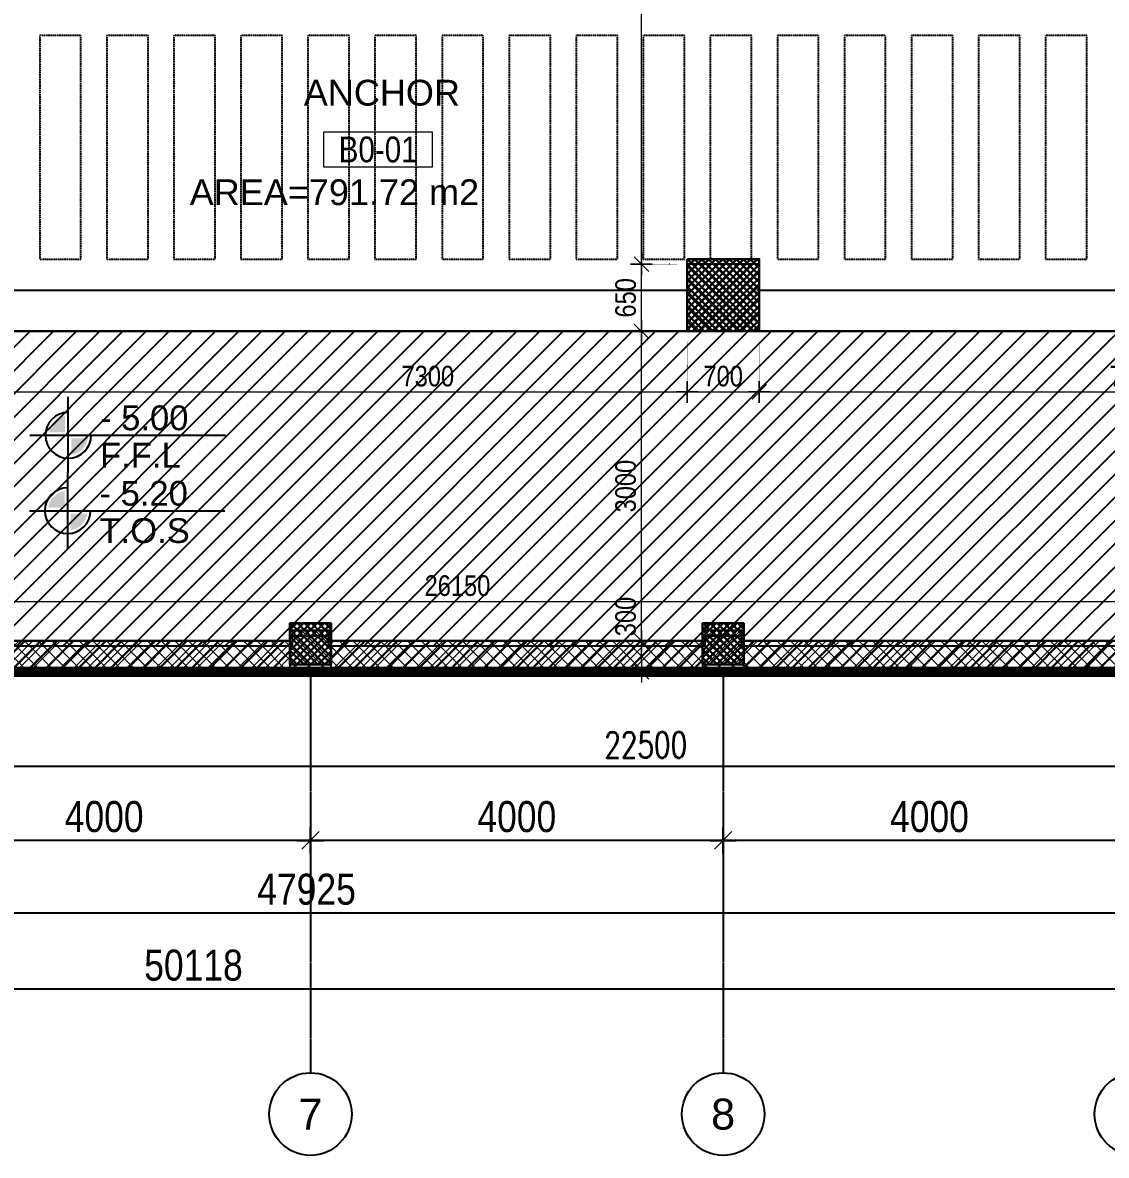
# Model space of a CAD drawing. Header units: inches. Extents: x 676944 to 1044153, y 326920 to 502369.
# Drawn here: x 721858 to 732362, y 361923 to 372902 of the extents above; entities that cross this region are included whole.
import ezdxf
from ezdxf.enums import TextEntityAlignment as Align

# ---------------------------------------------------------------- set-up
doc = ezdxf.new("R2010")
doc.units = ezdxf.units.IN
doc.header["$MEASUREMENT"] = 0
for name, pattern in [('CENTER', [50.8, 31.75, -6.35, 6.35, -6.35]), ('DASHED2', [9.525, 6.35, -3.175]), ('DOT2', [3.175, 0, -3.175]), ('HIDDEN', [9.525, 6.35, -3.175])]:
    doc.linetypes.add(name, pattern=pattern)
for name, color, linetype, lineweight in [('A-DIMENSION', 7, 'Continuous', 9), ('A-LEASING LINE', 7, 'DASHED2', 9), ('A-LEASING NUMBER', 130, 'Continuous', 9), ('A-LEVEL', 181, 'Continuous', 9), ('A-LEVEL-CON', 74, 'Continuous', 9), ('A-LEVEL-FFL', 181, 'Continuous', 9), ('wall hatch', 252, 'Continuous', 0)]:
    doc.layers.add(name, color=color, linetype=linetype, lineweight=lineweight)
for name, color, linetype in [('Axis', 9, 'CENTER'), ('dim-axis', 15, 'Continuous'), ('LEVELS', 181, 'Continuous'), ('S-BEAM', 2, 'Continuous'), ('S-COL', 210, 'Continuous'), ('S-COL-1', 7, 'Continuous'), ('S-COL1-HT', 11, 'Continuous'), ('S-HAT', 45, 'Continuous'), ('S-RIBS', 43, 'HIDDEN'), ('S-WALL', 1, 'Continuous'), ('S-WALL-HAT', 9, 'Continuous'), ('TEXT', 181, 'Continuous')]:
    doc.layers.add(name, color=color, linetype=linetype)
doc.styles.add('Arch-Dim', font='romans.shx', dxfattribs={"width": 0.75})
doc.styles.add('ARIAL', font='ARIALN.TTF')
doc.styles.get("Standard").update_dxf_attribs({"font": 'arial.ttf'})
doc.styles.add('style1', font='arial.ttf')
doc.dimstyles.new('Annotative', dxfattribs={"dimscale": 100, "dimtxt": 2.5, "dimasz": 1.5, "dimexe": 1.5, "dimexo": 1.5, "dimgap": 0.8, "dimtad": 1, "dimdec": 0, "dimzin": 3, "dimdsep": 46, "dimtxsty": 'Arch-Dim', "dimblk": 'ARCHTICK', "dimcen": 2.5, "dimazin": 2, "dimtfac": 0.75, "dimtdec": 0, "dimtix": 1, "dimtmove": 2, "dimatfit": 3, "dimfxl": 1, "dimtolj": 1, "dimtzin": 0, "dimarcsym": 0})
doc.dimstyles.new('DIM-100', dxfattribs={"dimscale": 150, "dimtxt": 2, "dimasz": 1, "dimexe": 0.75, "dimexo": 1, "dimgap": 0.5, "dimtad": 1, "dimdec": 0, "dimzin": 11, "dimdsep": 46, "dimtxsty": 'ARIAL', "dimblk": 'R', "dimcen": 2.5, "dimdle": 1, "dimclrd": 256, "dimclre": 256, "dimclrt": 256, "dimazin": 0, "dimtfac": 1, "dimtdec": 0, "dimtix": 1, "dimtmove": 2, "dimatfit": 3, "dimldrblk": 'R', "dimtolj": 1, "dimtzin": 3, "dimlwd": -1, "dimlwe": 13, "dimarcsym": 0})
doc.dimstyles.get("Standard").update_dxf_attribs({"dimtxt": 0.18, "dimasz": 0.18, "dimexe": 0.18, "dimexo": 0.0625, "dimgap": 0.09, "dimtad": 0, "dimtih": 1, "dimtoh": 1, "dimdec": 4, "dimzin": 0, "dimdsep": 46, "dimtxsty": 'Standard', "dimcen": 0.09, "dimadec": 0, "dimazin": 0, "dimtfac": 1, "dimtdec": 4, "dimtofl": 0, "dimtmove": 0, "dimatfit": 3, "dimfxl": 1, "dimtolj": 1, "dimtzin": 0, "dimarcsym": 0})
pattern_1 = [(45, (190988.5, 110389.5), (-66.291261, 66.291261), []), (135, (190988.5, 110389.5), (-66.291261, -66.291261), [])]

# ---------------------------------------------------------------- blocks, each defined once
blk = doc.blocks.new('LEASING')
at = {"layer": 'A-LEASING NUMBER'}
blk.add_lwpolyline([(0, 0), (1057, 0), (1057, 336), (0, 336)], close=True, dxfattribs=at)
at = {"layer": 'A-LEASING NUMBER', "style": 'ARIAL'}
blk.add_attdef('4TH-01', text='', height=250, dxfattribs=at).set_placement((530, 170), align=Align.MIDDLE_CENTER)
blk = doc.blocks.new('level')
at = {"layer": 'LEVELS'}
for points in [[(42.7, 3.7), (22.8, 3.7, -0.325023), (42.7, 23.7)], [(70.2, -3.7), (50.2, -3.7), (50.2, -23.7, 0.325023)]]:
    blk.add_hatch(color=256, dxfattribs=at).paths.add_polyline_path(points)
for p, q in [((46.5, -46.5), (46.5, 46.5)), ((0, 0), (236.9, 0))]:
    blk.add_line(p, q, dxfattribs=at)
blk.add_arc((46.5, 0), 27.7, 90, 0, dxfattribs=at)
at = {"layer": 'LEVELS', "style": 'style1', "flags": 8}
for tag, p in [('+0.00', (85, 6.1)), ('F.F.L', (85, -39.1))]:
    blk.add_attdef(tag, p, '', height=30, dxfattribs=at)
blk = doc.blocks.new('R')
for p, q in [((0, -1.05), (0, 1.05)), ((-1.05, 0), (1.05, 0))]:
    blk.add_line(p, q)
at = {"color": 4, "lineweight": 13}
blk.add_line((-0.707, -0.707), (0.707, 0.707), dxfattribs=at)
blk = doc.blocks.new('*D185')
at = {"layer": 'A-DIMENSION', "linetype": 'DOT2', "lineweight": 13, "transparency": 16777216}
for p, q in [((720998, 369810), (720998, 369248)), ((728298, 369810), (728298, 369248))]:
    blk.add_line(p, q, dxfattribs=at)
at = {"layer": 'A-DIMENSION', "transparency": 16777216}
blk.add_line((721098, 369323), (728198, 369323), dxfattribs=at)
at = {"layer": 'Defpoints', "color": 0, "transparency": 16777216}
for p in [(720998, 369910), (728298, 369910), (728298, 369323)]:
    blk.add_point(p, dxfattribs=at)
at = {"layer": 'A-DIMENSION', "transparency": 16777216, "xscale": 100, "yscale": 100, "zscale": 100, "rotation": 180}
blk.add_blockref('R', (720998, 369323), dxfattribs=at)
at = {"layer": 'A-DIMENSION', "transparency": 16777216, "xscale": 100, "yscale": 100, "zscale": 100}
blk.add_blockref('R', (728298, 369323), dxfattribs=at)
at = {"layer": 'A-DIMENSION', "transparency": 16777216, "insert": (725785, 369475), "char_height": 200, "attachment_point": 5, "style": 'ARIAL'}
blk.add_mtext('\\A1;7300', dxfattribs=at)
blk = doc.blocks.new('*D186')
at = {"layer": 'A-DIMENSION', "linetype": 'DOT2', "lineweight": 13, "transparency": 16777216}
for p, q in [((728298, 369810), (728298, 369248)), ((728998, 369810), (728998, 369248))]:
    blk.add_line(p, q, dxfattribs=at)
at = {"layer": 'A-DIMENSION', "transparency": 16777216}
blk.add_line((728398, 369323), (728898, 369323), dxfattribs=at)
at = {"layer": 'Defpoints', "color": 0, "transparency": 16777216}
for p in [(728298, 369910), (728998, 369910), (728998, 369323)]:
    blk.add_point(p, dxfattribs=at)
at = {"layer": 'A-DIMENSION', "transparency": 16777216, "xscale": 100, "yscale": 100, "zscale": 100, "rotation": 180}
blk.add_blockref('R', (728298, 369323), dxfattribs=at)
at = {"layer": 'A-DIMENSION', "transparency": 16777216, "xscale": 100, "yscale": 100, "zscale": 100}
blk.add_blockref('R', (728998, 369323), dxfattribs=at)
at = {"layer": 'A-DIMENSION', "transparency": 16777216, "insert": (728648, 369475), "char_height": 200, "attachment_point": 5, "style": 'ARIAL'}
blk.add_mtext('\\A1;700', dxfattribs=at)
blk = doc.blocks.new('*D187')
at = {"layer": 'A-DIMENSION', "linetype": 'DOT2', "lineweight": 13, "transparency": 16777216}
for p, q in [((728998, 369810), (728998, 369248)), ((736298, 369810), (736298, 369248))]:
    blk.add_line(p, q, dxfattribs=at)
at = {"layer": 'A-DIMENSION', "transparency": 16777216}
blk.add_line((729098, 369323), (736198, 369323), dxfattribs=at)
at = {"layer": 'Defpoints', "color": 0, "transparency": 16777216}
for p in [(728998, 369910), (736298, 369910), (736298, 369323)]:
    blk.add_point(p, dxfattribs=at)
at = {"layer": 'A-DIMENSION', "transparency": 16777216, "xscale": 100, "yscale": 100, "zscale": 100, "rotation": 180}
blk.add_blockref('R', (728998, 369323), dxfattribs=at)
at = {"layer": 'A-DIMENSION', "transparency": 16777216, "xscale": 100, "yscale": 100, "zscale": 100}
blk.add_blockref('R', (736298, 369323), dxfattribs=at)
at = {"layer": 'A-DIMENSION', "transparency": 16777216, "insert": (732648, 369475), "char_height": 200, "attachment_point": 5, "style": 'ARIAL'}
blk.add_mtext('\\A1;7300', dxfattribs=at)
blk = doc.blocks.new('*D223')
at = {"layer": 'A-DIMENSION', "linetype": 'DOT2', "lineweight": 13, "transparency": 16777216}
for p, q in [((727882, 366910), (727930, 366910)), ((727882, 366610), (727930, 366610))]:
    blk.add_line(p, q, dxfattribs=at)
at = {"layer": 'A-DIMENSION', "transparency": 16777216}
blk.add_line((727855, 366710), (727855, 366810), dxfattribs=at)
at = {"layer": 'Defpoints', "color": 0, "transparency": 16777216}
for p in [(727782, 366910), (727855, 366910), (727782, 366610)]:
    blk.add_point(p, dxfattribs=at)
at = {"layer": 'A-DIMENSION', "transparency": 16777216, "xscale": 100, "yscale": 100, "zscale": 100}
for p, rotation in [((727855, 366910), 90), ((727855, 366610), 270)]:
    blk.add_blockref('R', p, dxfattribs=dict(at, rotation=rotation))
at = {"layer": 'A-DIMENSION', "transparency": 16777216, "insert": (727703, 367146), "char_height": 200, "attachment_point": 5, "rotation": 90, "style": 'ARIAL'}
blk.add_mtext('\\A1;300', dxfattribs=at)
blk = doc.blocks.new('*D224')
at = {"layer": 'A-DIMENSION', "linetype": 'DOT2', "lineweight": 13, "transparency": 16777216}
for p, q in [((728198, 369910), (727780, 369910)), ((727882, 366910), (727930, 366910))]:
    blk.add_line(p, q, dxfattribs=at)
at = {"layer": 'A-DIMENSION', "transparency": 16777216}
blk.add_line((727855, 367010), (727855, 369810), dxfattribs=at)
at = {"layer": 'Defpoints', "color": 0, "transparency": 16777216}
for p in [(727855, 369910), (728298, 369910), (727782, 366910)]:
    blk.add_point(p, dxfattribs=at)
at = {"layer": 'A-DIMENSION', "transparency": 16777216, "xscale": 100, "yscale": 100, "zscale": 100}
for p, rotation in [((727855, 369910), 90), ((727855, 366910), 270)]:
    blk.add_blockref('R', p, dxfattribs=dict(at, rotation=rotation))
at = {"layer": 'A-DIMENSION', "transparency": 16777216, "insert": (727703, 368410), "char_height": 200, "attachment_point": 5, "rotation": 90, "style": 'ARIAL'}
blk.add_mtext('\\A1;3000', dxfattribs=at)
blk = doc.blocks.new('*D225')
at = {"layer": 'A-DIMENSION', "linetype": 'DOT2', "lineweight": 13, "transparency": 16777216}
for p, q in [((728198, 370560), (727780, 370560)), ((728198, 369910), (727780, 369910))]:
    blk.add_line(p, q, dxfattribs=at)
at = {"layer": 'A-DIMENSION', "transparency": 16777216}
blk.add_line((727855, 370010), (727855, 370460), dxfattribs=at)
at = {"layer": 'Defpoints', "color": 0, "transparency": 16777216}
for p in [(727855, 370560), (728298, 370560), (728298, 369910)]:
    blk.add_point(p, dxfattribs=at)
at = {"layer": 'A-DIMENSION', "transparency": 16777216, "xscale": 100, "yscale": 100, "zscale": 100}
for p, rotation in [((727855, 370560), 90), ((727855, 369910), 270)]:
    blk.add_blockref('R', p, dxfattribs=dict(at, rotation=rotation))
at = {"layer": 'A-DIMENSION', "transparency": 16777216, "insert": (727703, 370235), "char_height": 200, "attachment_point": 5, "rotation": 90, "style": 'ARIAL'}
blk.add_mtext('\\A1;650', dxfattribs=at)
blk = doc.blocks.new('*D226')
at = {"layer": 'A-DIMENSION', "linetype": 'DOT2', "lineweight": 13, "transparency": 16777216}
for p, q in [((727298, 377710), (727930, 377710)), ((728198, 370560), (727780, 370560))]:
    blk.add_line(p, q, dxfattribs=at)
at = {"layer": 'A-DIMENSION', "transparency": 16777216}
blk.add_line((727855, 370660), (727855, 377610), dxfattribs=at)
at = {"layer": 'Defpoints', "color": 0, "transparency": 16777216}
for p in [(727198, 377710), (727855, 377710), (728298, 370560)]:
    blk.add_point(p, dxfattribs=at)
at = {"layer": 'A-DIMENSION', "transparency": 16777216, "xscale": 100, "yscale": 100, "zscale": 100}
for p, rotation in [((727855, 377710), 90), ((727855, 370560), 270)]:
    blk.add_blockref('R', p, dxfattribs=dict(at, rotation=rotation))
at = {"layer": 'A-DIMENSION', "transparency": 16777216, "insert": (727703, 374135), "char_height": 200, "attachment_point": 5, "rotation": 90, "style": 'ARIAL'}
blk.add_mtext('\\A1;7150', dxfattribs=at)
blk = doc.blocks.new('*D235')
at = {"layer": 'A-DIMENSION', "linetype": 'DOT2', "lineweight": 13, "transparency": 16777216}
for p, q in [((712997, 367392), (712997, 367367)), ((739147, 367185), (739147, 367367))]:
    blk.add_line(p, q, dxfattribs=at)
at = {"layer": 'A-DIMENSION', "transparency": 16777216}
blk.add_line((713097, 367292), (739047, 367292), dxfattribs=at)
at = {"layer": 'Defpoints', "color": 0, "transparency": 16777216}
for p in [(712997, 367292), (739147, 367292), (739147, 367085)]:
    blk.add_point(p, dxfattribs=at)
at = {"layer": 'A-DIMENSION', "transparency": 16777216, "xscale": 100, "yscale": 100, "zscale": 100, "rotation": 180}
blk.add_blockref('R', (712997, 367292), dxfattribs=at)
at = {"layer": 'A-DIMENSION', "transparency": 16777216, "xscale": 100, "yscale": 100, "zscale": 100}
blk.add_blockref('R', (739147, 367292), dxfattribs=at)
at = {"layer": 'A-DIMENSION', "transparency": 16777216, "insert": (726072, 367444), "char_height": 200, "attachment_point": 5, "style": 'ARIAL'}
blk.add_mtext('\\A1;26150', dxfattribs=at)
blk = doc.blocks.new('_ArchTick')
at = {"color": 0, "linetype": 'ByBlock', "const_width": 0.15}
blk.add_lwpolyline([(-0.5, -0.5), (0.5, 0.5)], dxfattribs=at)
blk = doc.blocks.new('*D236')
at = {"layer": 'A-DIMENSION', "color": 0, "lineweight": -2, "transparency": 16777216}
for p, q in [((716647, 365775), (716647, 365546)), ((739147, 365775), (739147, 365546)), ((716647, 365696), (739147, 365696))]:
    blk.add_line(p, q, dxfattribs=at)
at = {"layer": 'Defpoints', "color": 0, "transparency": 16777216}
for p in [(716647, 365925), (739147, 365925), (739147, 365696)]:
    blk.add_point(p, dxfattribs=at)
at = {"layer": 'A-DIMENSION', "color": 0, "lineweight": -2, "transparency": 16777216, "xscale": 150, "yscale": 150, "zscale": 150, "rotation": 180}
blk.add_blockref('_ArchTick', (716647, 365696), dxfattribs=at)
at = {"layer": 'A-DIMENSION', "color": 0, "lineweight": -2, "transparency": 16777216, "xscale": 150, "yscale": 150, "zscale": 150}
blk.add_blockref('_ArchTick', (739147, 365696), dxfattribs=at)
at = {"layer": 'A-DIMENSION', "color": 0, "transparency": 16777216, "insert": (727897, 365901), "char_height": 250, "attachment_point": 5, "style": 'Arch-Dim'}
blk.add_mtext('\\A1;22500', dxfattribs=at)
blk = doc.blocks.new('*D239')
at = {"layer": 'A-DIMENSION', "color": 0, "lineweight": -2, "transparency": 16777216}
for p, q in [((716647, 365775), (716647, 365546)), ((739147, 365775), (739147, 365546)), ((716647, 365696), (739147, 365696))]:
    blk.add_line(p, q, dxfattribs=at)
at = {"layer": 'Defpoints', "color": 0, "transparency": 16777216}
for p in [(716647, 365925), (739147, 365925), (739147, 365696)]:
    blk.add_point(p, dxfattribs=at)
at = {"layer": 'A-DIMENSION', "color": 0, "lineweight": -2, "transparency": 16777216, "xscale": 150, "yscale": 150, "zscale": 150, "rotation": 180}
blk.add_blockref('_ArchTick', (716647, 365696), dxfattribs=at)
at = {"layer": 'A-DIMENSION', "color": 0, "lineweight": -2, "transparency": 16777216, "xscale": 150, "yscale": 150, "zscale": 150}
blk.add_blockref('_ArchTick', (739147, 365696), dxfattribs=at)
at = {"layer": 'A-DIMENSION', "color": 0, "transparency": 16777216, "insert": (727897, 365901), "char_height": 250, "attachment_point": 5, "style": 'Arch-Dim'}
blk.add_mtext('\\A1;22500', dxfattribs=at)
blk = doc.blocks.new('SDFGBS')
at = {"color": 254, "linetype": 'Continuous', "ltscale": 100}
blk.add_lwpolyline([(548358.7, 199352.4), (548358.7, 205055.3), (548158.7, 205052.4), (546609.2, 205052.4), (546609.2, 211052.4), (542748.5, 211052.4), (542748.5, 217853.6), (543751.9, 217706.5), (543785.2, 217903.8), (544329.2, 221715.1), (545372.1, 229020.7), (545414.4, 229317.7), (509749.2, 234378), (508982.7, 222668.9), (530759.5, 219560.9), (530757.7, 213002.3), (529859.4, 213002.3), (529859.4, 212802.4), (529859.4, 209552.4), (521809.4, 209552.4), (521809.4, 209352.4), (521809.4, 199352.4), (548358.7, 199352.4)], dxfattribs=at)
at = {"layer": 'S-WALL', "color": 254}
blk.add_lwpolyline([(509749.2, 234378), (509749.2, 234378), (507454.1, 199352.4), (557584.1, 199352.4), (559375.7, 227295.1), (545410.2, 229288.3)], dxfattribs=at)
blk = doc.blocks.new('*D359')
at = {"layer": 'Defpoints', "color": 0, "transparency": 16777216}
for p in [(251664, 412600), (203739, 412524), (251664, 412524)]:
    blk.add_point(p, dxfattribs=at)
at = {"layer": 'dim-axis', "linetype": 'DOT2', "lineweight": 13, "transparency": 16777216}
for p, q in [((203739, 412674), (203739, 412712)), ((251664, 412674), (251664, 412712))]:
    blk.add_line(p, q, dxfattribs=at)
at = {"layer": 'dim-axis', "transparency": 16777216}
blk.add_line((203859, 412600), (251544, 412600), dxfattribs=at)
at = {"layer": 'dim-axis', "transparency": 16777216, "xscale": 120, "yscale": 120, "zscale": 120, "rotation": 180}
blk.add_blockref('R', (203739, 412600), dxfattribs=at)
at = {"layer": 'dim-axis', "transparency": 16777216, "xscale": 120, "yscale": 120, "zscale": 120}
blk.add_blockref('R', (251664, 412600), dxfattribs=at)
at = {"layer": 'dim-axis', "transparency": 16777216, "insert": (227701, 412828), "char_height": 300, "attachment_point": 5, "style": 'ARIAL'}
blk.add_mtext('\\A1;47925', dxfattribs=at)
blk = doc.blocks.new('*D360')
at = {"layer": 'Defpoints', "color": 0, "transparency": 16777216}
for p in [(251664, 411864), (201546, 411788), (251664, 411788)]:
    blk.add_point(p, dxfattribs=at)
at = {"layer": 'dim-axis', "linetype": 'DOT2', "lineweight": 13, "transparency": 16777216}
for p, q in [((201546, 411938), (201546, 411976)), ((251664, 411938), (251664, 411976))]:
    blk.add_line(p, q, dxfattribs=at)
at = {"layer": 'dim-axis', "transparency": 16777216}
blk.add_line((201666, 411864), (251544, 411864), dxfattribs=at)
at = {"layer": 'dim-axis', "transparency": 16777216, "xscale": 120, "yscale": 120, "zscale": 120, "rotation": 180}
blk.add_blockref('R', (201546, 411864), dxfattribs=at)
at = {"layer": 'dim-axis', "transparency": 16777216, "xscale": 120, "yscale": 120, "zscale": 120}
blk.add_blockref('R', (251664, 411864), dxfattribs=at)
at = {"layer": 'dim-axis', "transparency": 16777216, "insert": (226605, 412092), "char_height": 300, "attachment_point": 5, "style": 'ARIAL'}
blk.add_mtext('\\A1;50118', dxfattribs=at)
blk = doc.blocks.new('*D361')
at = {"layer": 'Defpoints', "color": 0, "transparency": 16777216}
for p in [(231739, 414252), (235739, 414252), (231739, 413303)]:
    blk.add_point(p, dxfattribs=at)
at = {"layer": 'dim-axis', "linetype": 'DOT2', "lineweight": 13, "transparency": 16777216}
for p, q in [((231739, 414102), (231739, 413191)), ((235739, 414102), (235739, 413191))]:
    blk.add_line(p, q, dxfattribs=at)
at = {"layer": 'dim-axis', "transparency": 16777216}
blk.add_line((235619, 413303), (231859, 413303), dxfattribs=at)
at = {"layer": 'dim-axis', "transparency": 16777216, "xscale": 120, "yscale": 120, "zscale": 120, "rotation": 180}
blk.add_blockref('R', (231739, 413303), dxfattribs=at)
at = {"layer": 'dim-axis', "transparency": 16777216, "xscale": 120, "yscale": 120, "zscale": 120}
blk.add_blockref('R', (235739, 413303), dxfattribs=at)
at = {"layer": 'dim-axis', "transparency": 16777216, "insert": (233739, 413532), "char_height": 300, "attachment_point": 5, "style": 'ARIAL'}
blk.add_mtext('\\A1;4000', dxfattribs=at)
blk = doc.blocks.new('*D362')
at = {"layer": 'Defpoints', "color": 0, "transparency": 16777216}
for p in [(227739, 414252), (231739, 414252), (227739, 413303)]:
    blk.add_point(p, dxfattribs=at)
at = {"layer": 'dim-axis', "linetype": 'DOT2', "lineweight": 13, "transparency": 16777216}
for p, q in [((227739, 414102), (227739, 413191)), ((231739, 414102), (231739, 413191))]:
    blk.add_line(p, q, dxfattribs=at)
at = {"layer": 'dim-axis', "transparency": 16777216}
blk.add_line((231619, 413303), (227859, 413303), dxfattribs=at)
at = {"layer": 'dim-axis', "transparency": 16777216, "xscale": 120, "yscale": 120, "zscale": 120, "rotation": 180}
blk.add_blockref('R', (227739, 413303), dxfattribs=at)
at = {"layer": 'dim-axis', "transparency": 16777216, "xscale": 120, "yscale": 120, "zscale": 120}
blk.add_blockref('R', (231739, 413303), dxfattribs=at)
at = {"layer": 'dim-axis', "transparency": 16777216, "insert": (229739, 413532), "char_height": 300, "attachment_point": 5, "style": 'ARIAL'}
blk.add_mtext('\\A1;4000', dxfattribs=at)
blk = doc.blocks.new('*D363')
at = {"layer": 'Defpoints', "color": 0, "transparency": 16777216}
for p in [(223739, 414252), (227739, 414252), (223739, 413303)]:
    blk.add_point(p, dxfattribs=at)
at = {"layer": 'dim-axis', "linetype": 'DOT2', "lineweight": 13, "transparency": 16777216}
for p, q in [((223739, 414102), (223739, 413191)), ((227739, 414102), (227739, 413191))]:
    blk.add_line(p, q, dxfattribs=at)
at = {"layer": 'dim-axis', "transparency": 16777216}
blk.add_line((227619, 413303), (223859, 413303), dxfattribs=at)
at = {"layer": 'dim-axis', "transparency": 16777216, "xscale": 120, "yscale": 120, "zscale": 120, "rotation": 180}
blk.add_blockref('R', (223739, 413303), dxfattribs=at)
at = {"layer": 'dim-axis', "transparency": 16777216, "xscale": 120, "yscale": 120, "zscale": 120}
blk.add_blockref('R', (227739, 413303), dxfattribs=at)
at = {"layer": 'dim-axis', "transparency": 16777216, "insert": (225739, 413532), "char_height": 300, "attachment_point": 5, "style": 'ARIAL'}
blk.add_mtext('\\A1;4000', dxfattribs=at)
blk = doc.blocks.new('CEILING PLAN')
at = {"layer": 'S-COL1-HT', "lineweight": 30}
h = blk.add_hatch(dxfattribs=at)
h.set_pattern_fill('ANSI37', color=254, scale=15)
h.set_pattern_definition([(45, (872809.24, 815972.13), (-33.6759605, 33.6759605), []), (135, (872809.24, 815972.13), (-33.6759605, -33.6759605), [])])
h.paths.add_polyline_path([(416653.2, 455923.1), (416653.2, 455223.1), (417353.2, 455223.1), (417353.2, 455923.1)])
h = blk.add_hatch(dxfattribs=at)
h.set_pattern_fill('ANSI37', color=254, scale=15)
h.set_pattern_definition([(45, (897914.24, 818579.13), (-33.6759605, 33.6759605), []), (135, (897914.24, 818579.13), (-33.6759605, -33.6759605), [])])
h.paths.add_polyline_path([(412803.2, 451993.1), (413203.2, 451993.1), (413203.2, 452393.1), (412803.2, 452393.1)])
h = blk.add_hatch(dxfattribs=at)
h.set_pattern_fill('ANSI37', color=254, scale=15)
h.set_pattern_definition([(45, (901914.24, 818579.13), (-33.6759605, 33.6759605), []), (135, (901914.24, 818579.13), (-33.6759605, -33.6759605), [])])
h.paths.add_polyline_path([(416803.2, 451993.1), (417203.2, 451993.1), (417203.2, 452393.1), (416803.2, 452393.1)])
at = {"layer": 'S-HAT'}
h = blk.add_hatch(dxfattribs=at)
h.set_pattern_fill('ANSI31', color=254, scale=50, style=0)
h.set_pattern_definition([(45, (393264, 521461.99), (-112.2532, 112.2532), [])])
h.paths.add_polyline_path([(387566, 455223.1), (387515.8, 455223.1), (387315.6, 455223.1), (387265.4, 455223.1), (387245.7, 454923.1), (387065.5, 452173.1), (388828.2, 452173.1), (388828.2, 452273.1), (389178.2, 452273.1), (389178.2, 452173.1), (392828.2, 452173.1), (392828.2, 452273.1), (393178.2, 452273.1), (393178.2, 452173.1), (396828.2, 452173.1), (396828.2, 452273.1), (397178.2, 452273.1), (397178.2, 452173.1), (400828.2, 452173.1), (400828.2, 452273.1), (401178.2, 452273.1), (401178.2, 452173.1), (404828.2, 452173.1), (404828.2, 452273.1), (405178.2, 452273.1), (405178.2, 452173.1), (408828.2, 452173.1), (408828.2, 452273.1), (409178.2, 452273.1), (409178.2, 452173.1), (412828.2, 452173.1), (412828.2, 452273.1), (413178.2, 452273.1), (413178.2, 452173.1), (416828.2, 452173.1), (416828.2, 452273.1), (417178.2, 452273.1), (417178.2, 452173.1), (420828.2, 452173.1), (420828.2, 452273.1), (421178.2, 452273.1), (421178.2, 452173.1), (424828.2, 452173.1), (424828.2, 452273.1), (425178.2, 452273.1), (425178.2, 452173.1), (428828.2, 452173.1), (428828.2, 452273.1), (429178.2, 452273.1), (429178.2, 452173.1), (432828.2, 452173.1), (432828.2, 452273.1), (433178.2, 452273.1), (433178.2, 455223.1)])
at = {"layer": 'S-WALL-HAT', "lineweight": 30}
h = blk.add_hatch(dxfattribs=at)
h.set_pattern_fill('ANSI31', color=254, scale=35)
h.set_pattern_definition([(45, (874698.03, 817381.6), (-78.577241, 78.577241), [])])
h.paths.add_polyline_path([(436885.1, 455940.9), (436838.8, 455219.9), (437139.6, 455223.1), (437184.5, 455921.7)])
h.paths.add_polyline_path([(434505.1, 480465.7), (434901.1, 480409.2), (434844.6, 480013.2), (434448.6, 480069.7)])
h.paths.add_polyline_path([(430941.2, 480974.5), (430884.7, 480578.5), (430488.7, 480635), (430545.3, 481031)])
h.paths.add_polyline_path([(426981.4, 481539.7), (426924.9, 481143.8), (426528.9, 481200.3), (426585.4, 481596.3)])
h.paths.add_polyline_path([(423021.5, 482105), (422965, 481709), (422569, 481765.6), (422625.5, 482161.5)])
h.paths.add_polyline_path([(418665.8, 482726.7), (419061.8, 482670.1), (419005.2, 482274.2), (418609.3, 482330.7)])
h.paths.add_polyline_path([(414706, 483291.9), (415102, 483235.3), (415045.5, 482839.3), (414649.5, 482895.9)])
h.paths.add_polyline_path([(411142.2, 483800.6), (411085.7, 483404.6), (410689.7, 483461.1), (410746.3, 483857.1)])
h.paths.add_polyline_path([(407182.5, 484365.9), (407126, 483969.9), (406730, 484026.4), (406786.5, 484422.4)])
h.paths.add_polyline_path([(403222.7, 484931.3), (403166.1, 484535.4), (402770.2, 484591.9), (402826.7, 484987.9)])
h.paths.add_polyline_path([(399262.8, 485496.8), (399206.3, 485100.8), (398810.3, 485157.3), (398866.8, 485553.3)])
h.paths.add_polyline_path([(395303, 486062.2), (395246.5, 485666.2), (394850.5, 485722.7), (394907, 486118.7)])
h.paths.add_polyline_path([(391343.2, 486627.6), (391286.6, 486231.6), (390890.7, 486288.2), (390947.2, 486684.2), (389093.7, 486948.7), (388877.3, 483646.1), (389175.1, 483603.8), (389130.9, 482928), (388831.5, 482947.6), (387463.7, 462073.1), (387764.3, 462073.1), (387717.3, 461355), (387417.9, 461374.6), (387060.6, 455921.6), (387360, 455902), (387315.5, 455223.1), (387014.8, 455223.1), (386798.6, 451923.1), (388803.2, 451923.1), (388803.2, 452323.1), (389203.2, 452323.1), (389203.2, 451923.1), (392803.2, 451923.1), (392803.2, 452323.1), (393203.2, 452323.1), (393203.2, 451923.1), (396803.2, 451923.1), (396803.2, 452323.1), (397203.2, 452323.1), (397203.2, 451923.1), (400803.2, 451923.1), (400803.2, 452323.1), (401203.2, 452323.1), (401203.2, 451923.1), (404803.2, 451923.1), (404803.2, 452323.1), (405203.2, 452323.1), (405203.2, 451923.1), (408803.2, 451923.1), (408803.2, 452323.1), (409203.2, 452323.1), (409203.2, 451923.1), (412803.2, 451923.1), (412803.2, 452323.1), (413203.2, 452323.1), (413203.2, 451923.1), (416803.2, 451923.1), (416803.2, 452323.1), (417203.2, 452323.1), (417203.2, 451923.1), (420803.2, 451923.1), (420803.2, 452323.1), (421203.2, 452323.1), (421203.2, 451923.1), (424803.2, 451923.1), (424803.2, 452323.1), (425203.2, 452323.1), (425203.2, 451923.1), (428803.2, 451923.1), (428803.2, 452323.1), (429203.2, 452323.1), (429203.2, 451923.1), (432803.2, 451923.1), (432803.2, 452323.1), (433203.2, 452323.1), (433203.2, 451923.1), (436928, 451923.1), (437386.6, 459073.5), (436987.4, 459099.1), (437013, 459498.3), (437412.2, 459472.7), (437646.4, 463123.8), (437347, 463143), (437391.8, 463841.6), (437691.2, 463822.4), (437965.9, 468105), (437566.7, 468130.6), (437592.3, 468529.7), (437991.5, 468504.1), (438235.6, 472309), (437836.4, 472334.6), (437862, 472733.8), (438261.2, 472708.2), (438482.8, 476163.1), (438083.6, 476188.7), (438109.2, 476587.9), (438508.4, 476562.3), (438720.3, 479865.7)])
h.paths.add_polyline_path([(388385.4, 476137.7), (388884.3, 476105), (388823, 475168.8), (388326.5, 475239.6)])
h.paths.add_polyline_path([(388684.6, 476118.1), (388884.3, 476105), (388823, 475168.8), (388624.3, 475197.1), (387118.9, 452223.1), (388803.2, 452223.1), (388803.2, 452323.1), (389203.2, 452323.1), (389203.2, 452223.1), (392803.2, 452223.1), (392803.2, 452323.1), (393203.2, 452323.1), (393203.2, 452223.1), (396803.2, 452223.1), (396803.2, 452323.1), (397203.2, 452323.1), (397203.2, 452223.1), (400803.2, 452223.1), (400803.2, 452323.1), (401203.2, 452323.1), (401203.2, 452223.1), (404803.2, 452223.1), (404803.2, 452323.1), (405203.2, 452323.1), (405203.2, 452223.1), (408803.2, 452223.1), (408803.2, 452323.1), (409203.2, 452323.1), (409203.2, 452223.1), (412803.2, 452223.1), (412803.2, 452323.1), (413203.2, 452323.1), (413203.2, 452223.1), (416803.2, 452223.1), (416803.2, 452323.1), (417203.2, 452323.1), (417203.2, 452223.1), (420803.2, 452223.1), (420803.2, 452323.1), (421203.2, 452323.1), (421203.2, 452223.1), (424803.2, 452223.1), (424803.2, 452323.1), (425203.2, 452323.1), (425203.2, 452223.1), (428803.2, 452223.1), (428803.2, 452323.1), (429203.2, 452323.1), (429203.2, 452223.1), (432803.2, 452223.1), (432803.2, 452323.1), (433203.2, 452323.1), (433203.2, 452223.1), (436646.6, 452223.1), (437087.2, 459092.7), (436987.4, 459099.1), (437013, 459498.3), (437112.8, 459491.9), (437666.5, 468124.2), (437566.7, 468130.6), (437592.3, 468529.7), (437692.1, 468523.3), (437936.2, 472328.2), (437836.4, 472334.6), (437862, 472733.8), (437961.8, 472727.4), (438183.4, 476182.3), (438083.6, 476188.7), (438109.2, 476587.9), (438209, 476581.5), (438403.1, 479608), (434858.9, 480113.8), (434844.6, 480013.2), (434448.6, 480069.7), (434463, 480170.3), (430899.1, 480679), (430884.7, 480578.5), (430488.7, 480635), (430503.1, 480735.5), (426939.2, 481244.2), (426924.9, 481143.8), (426528.9, 481200.3), (426543.2, 481300.7), (422979.3, 481809.3), (422965, 481709), (422569, 481765.6), (422583.3, 481865.8), (419019.6, 482374.5), (419005.2, 482274.2), (418609.3, 482330.7), (418623.6, 482431), (415059.8, 482939.6), (415045.5, 482839.3), (414649.5, 482895.9), (414663.8, 482996.2), (411100, 483504.8), (411085.7, 483404.6), (410689.7, 483461.1), (410704, 483561.3), (407140.3, 484070), (407126, 483969.9), (406730, 484026.4), (406744.3, 484126.5), (403180.4, 484635.1), (403166.1, 484535.4), (402770.2, 484591.9), (402784.4, 484691.6), (399220.5, 485200.3), (399206.3, 485100.8), (398810.3, 485157.3), (398824.5, 485256.8), (395260.6, 485765.5), (395246.5, 485666.2), (394850.5, 485722.7), (394864.7, 485822), (391300.8, 486330.6), (391286.6, 486231.6), (390890.7, 486288.2), (390904.8, 486387.2), (389371.9, 486605.9)])
at = {"layer": 'S-BEAM', "color": 254}
for p, q in [((409328.2, 455623.1), (416678.2, 455623.1)), ((417328.2, 455623.1), (424678.2, 455623.1)), ((387315.5, 455223.1), (436839, 455223.1))]:
    blk.add_line(p, q, dxfattribs=at)
at = {"layer": 'S-COL-1', "color": 254, "lineweight": 30}
for points in [[(416653.2, 455923.1), (416653.2, 455223.1), (417353.2, 455223.1), (417353.2, 455923.1)], [(412803.2, 451993.1), (413203.2, 451993.1), (413203.2, 452393.1), (412803.2, 452393.1)], [(416803.2, 451993.1), (417203.2, 451993.1), (417203.2, 452393.1), (416803.2, 452393.1)]]:
    blk.add_lwpolyline(points, close=True, dxfattribs=at)
at = {"layer": 'S-HAT', "color": 254}
for points in [[(432728.2, 455223.1), (387566, 455223.1)], [(397178.2, 452173.1), (400828.2, 452173.1), (400828.2, 452273.1), (401178.2, 452273.1), (401178.2, 452173.1), (404828.2, 452173.1), (404828.2, 452273.1), (405178.2, 452273.1), (405178.2, 452173.1), (408828.2, 452173.1), (408828.2, 452273.1), (409178.2, 452273.1), (409178.2, 452173.1), (412828.2, 452173.1), (412828.2, 452273.1), (413178.2, 452273.1), (413178.2, 452173.1), (416828.2, 452173.1), (416828.2, 452273.1), (417178.2, 452273.1), (417178.2, 452173.1), (420828.2, 452173.1)]]:
    blk.add_lwpolyline(points, dxfattribs=at)
at = {"layer": 'S-RIBS', "color": 254, "ltscale": 0.4}
for points in [[(410778.2, 458089.8), (410378.2, 458089.8), (410378.2, 455923.1), (410778.2, 455923.1)], [(411428.2, 458089.8), (411028.2, 458089.8), (411028.2, 455923.1), (411428.2, 455923.1)], [(412078.2, 458089.8), (411678.2, 458089.8), (411678.2, 455923.1), (412078.2, 455923.1)], [(412728.2, 458089.8), (412328.2, 458089.8), (412328.2, 455923.1), (412728.2, 455923.1)], [(413378.2, 458089.8), (412978.2, 458089.8), (412978.2, 455923.1), (413378.2, 455923.1)], [(414028.2, 458089.8), (413628.2, 458089.8), (413628.2, 455923.1), (414028.2, 455923.1)], [(414678.2, 458089.8), (414278.2, 458089.8), (414278.2, 455923.1), (414678.2, 455923.1)], [(415328.2, 458089.8), (414928.2, 458089.8), (414928.2, 455923.1), (415328.2, 455923.1)], [(415978.2, 458089.8), (415578.2, 458089.8), (415578.2, 455923.1), (415978.2, 455923.1)], [(416628.2, 458089.8), (416228.2, 458089.8), (416228.2, 455923.1), (416628.2, 455923.1)], [(417278.2, 458089.8), (416878.2, 458089.8), (416878.2, 455923.1), (417278.2, 455923.1)], [(417928.2, 458089.8), (417528.2, 458089.8), (417528.2, 455923.1), (417928.2, 455923.1)], [(418578.2, 458089.8), (418178.2, 458089.8), (418178.2, 455923.1), (418578.2, 455923.1)], [(419228.2, 458089.8), (418828.2, 458089.8), (418828.2, 455923.1), (419228.2, 455923.1)], [(419878.2, 458089.8), (419478.2, 458089.8), (419478.2, 455923.1), (419878.2, 455923.1)], [(420528.2, 458089.8), (420128.2, 458089.8), (420128.2, 455923.1), (420528.2, 455923.1)]]:
    blk.add_lwpolyline(points, close=True, dxfattribs=at)
at = {"layer": 'S-WALL', "color": 254}
blk.add_lwpolyline([(436928, 451923.1), (386798.6, 451923.1), (389093.7, 486948.7), (438720.3, 479865.7)], close=True, dxfattribs=at)
for points in [[(412803.2, 452223.1), (409203.2, 452223.1)], [(416803.2, 452223.1), (413203.2, 452223.1)], [(420803.2, 452223.1), (417203.2, 452223.1)]]:
    blk.add_lwpolyline(points, dxfattribs=at)
blk = doc.blocks.new('FSDRHGT')
at = {"layer": 'Axis', "ltscale": 0.5}
for p, q in [((227738.7, 414937.4), (227738.7, 411050.4)), ((231738.7, 414937.4), (231738.7, 411050.4))]:
    blk.add_line(p, q, dxfattribs=at)
at = {"layer": 'Axis', "linetype": 'Continuous'}
for centre in [(227738.7, 410650.4), (231738.7, 410650.4), (235738.7, 410650.4)]:
    blk.add_circle(centre, 400, dxfattribs=at)
at = {"layer": 'S-WALL', "color": 7}
blk.add_lwpolyline([(201534.1, 414937.4), (251664.1, 414937.4), (253455.7, 442880.1), (203829.2, 449963)], close=True, dxfattribs=at)
at = {"layer": 'Axis', "linetype": 'Continuous', "style": 'style1'}
for s, p in [('7', (227738.7, 410650.4)), ('8', (231738.7, 410650.4))]:
    blk.add_text(s, height=300, dxfattribs=at).set_placement(p, align=Align.MIDDLE)
at = {"layer": 'dim-axis', "color": 3}
for base, p1, p2, picture, middle in [((223738.7, 413303.4), (227738.7, 414251.6), (223738.7, 414251.6), '*D363', (225738.7, 413531.6)), ((227738.7, 413303.4), (231738.7, 414251.6), (227738.7, 414251.6), '*D362', (229738.7, 413531.6)), ((231738.7, 413303.4), (235738.7, 414251.6), (231738.7, 414251.6), '*D361', (233738.7, 413531.6))]:
    dim = blk.add_linear_dim(base=base, p1=p1, p2=p2, dimstyle='DIM-100', override={"dimasz": 0.8}, dxfattribs=at)
    dim.commit()
    dim.dimension.update_dxf_attribs({"geometry": picture, "text_midpoint": middle})
for p1, p2, picture, middle in [((203738.7, 412524.1), (251664.1, 412524.1), '*D359', (227701.4, 412828)), ((201546, 411787.8), (251664.1, 411787.8), '*D360', (226605.1, 412091.7))]:
    dim = blk.add_aligned_dim(p1=p1, p2=p2, distance=75.8, dimstyle='DIM-100', override={"dimasz": 0.8}, dxfattribs=at)
    dim.commit()
    dim.dimension.update_dxf_attribs({"geometry": picture, "text_midpoint": middle})

msp = doc.modelspace()

# ---------------------------------------------------------------- hatches: boundary and pattern name
at = {"layer": 'wall hatch', "linetype": 'Continuous', "ltscale": 100}
h = msp.add_hatch(dxfattribs=at)
h.set_pattern_fill('ANSI37', color=251, scale=750)
h.set_pattern_definition(pattern_1)
h.paths.add_polyline_path([(728297.9, 370560.4), (728297.9, 369910.4), (728997.9, 369910.4), (728997.9, 370560.4)])
h = msp.add_hatch(dxfattribs=at)
h.set_pattern_fill('ANSI37', color=251, scale=750)
h.set_pattern_definition(pattern_1)
h.paths.add_polyline_path([(716447.9, 366910.4), (712847.2, 366910.4), (712847.2, 366628.2), (712865, 366610.4), (716447.9, 366610.4)])
h.paths.add_polyline_path([(720447.2, 366910.4), (716847.9, 366910.4), (716847.9, 366610.4), (720447.2, 366610.4)])
h.paths.add_polyline_path([(724447.2, 366910.4), (720847.2, 366910.4), (720847.2, 366610.4), (724447.2, 366610.4)])
h.paths.add_polyline_path([(728447.9, 366910.4), (724847.2, 366910.4), (724847.2, 366610.4), (728447.9, 366610.4)])
h = msp.add_hatch(dxfattribs=at)
h.set_pattern_fill('ANSI37', color=251, scale=750)
h.set_pattern_definition(pattern_1)
h.paths.add_polyline_path([(724447.2, 366610.4), (724847.2, 366610.4), (724847.2, 367010.4), (724447.2, 367010.4)])
h = msp.add_hatch(dxfattribs=at)
h.set_pattern_fill('ANSI37', color=251, scale=750)
h.set_pattern_definition(pattern_1)
h.paths.add_polyline_path([(728447.9, 366610.4), (728847.9, 366610.4), (728847.9, 367010.4), (728447.9, 367010.4)])
h = msp.add_hatch(dxfattribs=at)
h.set_pattern_fill('ANSI37', color=251, scale=750)
h.set_pattern_definition(pattern_1)
h.paths.add_polyline_path([(732447.2, 366910.4), (728847.9, 366910.4), (728847.9, 366610.4), (732447.2, 366610.4)])
h.paths.add_polyline_path([(736447.2, 366910.4), (732847.2, 366910.4), (732847.2, 366610.4), (736447.2, 366610.4)])

# ---------------------------------------------------------------- linework, layer by layer
at = {"color": 4, "linetype": 'Continuous', "ltscale": 100}
msp.add_lwpolyline([(739347.2, 366610.4), (739347.2, 372313.3), (739147.2, 372310.4), (737597.7, 372310.4), (737597.7, 378310.4), (733737, 378310.4), (733737, 385111.6), (734740.4, 384964.5), (734773.7, 385161.8), (735317.7, 388973.1), (736360.6, 396278.7), (736402.9, 396575.7), (700737.7, 401636), (699971.2, 389926.9), (721748, 386818.9), (721746.2, 380260.3), (720847.9, 380260.3), (720847.9, 380060.4), (720847.9, 376810.4), (712797.9, 376810.4), (712797.9, 376610.4), (712797.9, 366610.4), (739347.2, 366610.4)], dxfattribs=at)
at = {"layer": 'A-LEASING LINE', "color": 6, "const_width": 100}
msp.add_lwpolyline([(700738.3, 401636), (699971.2, 389926.9), (721848, 386804.6), (721848, 380260.3), (720947.9, 380260.5), (720947.9, 376710.4), (712897.9, 376710.4), (712897.9, 366610.4), (739247.2, 366610.4), (739247.2, 372210.4), (737497.6, 372210.4), (737497.7, 378235.4), (733637, 378235.4), (733637, 385223.7), (734660.6, 385076.9), (735811.4, 393217.7), (735819, 393216.6), (736306.1, 396582.2), (700738.3, 401636)], dxfattribs=at)
at = {"layer": 'S-COL', "linetype": 'ByBlock'}
for points in [[(728297.9, 370560.4), (728297.9, 369910.4), (728997.9, 369910.4), (728997.9, 370560.4)], [(724447.2, 366610.4), (724847.2, 366610.4), (724847.2, 367010.4), (724447.2, 367010.4)], [(728447.9, 366610.4), (728847.9, 366610.4), (728847.9, 367010.4), (728447.9, 367010.4)]]:
    msp.add_lwpolyline(points, close=True, dxfattribs=at)
at = {"layer": 'S-WALL'}
for points in [[(720847.2, 366910.4), (724447.9, 366910.4)], [(724847.9, 366910.4), (728447.9, 366910.4)], [(728847.9, 366910.4), (732447.9, 366910.4)], [(712797.9, 366610.4), (739347.2, 366610.4)]]:
    msp.add_lwpolyline(points, dxfattribs=at)

# ---------------------------------------------------------------- block references
at = {"color": 4, "linetype": 'Continuous'}
for name, p in [('FSDRHGT', (496908.5, -48327)), ('CEILING PLAN', (311644.6, -85312.7)), ('SDFGBS', (190988.5, 167258))]:
    msp.add_blockref(name, p, dxfattribs=at)
at = {"layer": 'A-LEASING NUMBER'}
msp.add_blockref('LEASING', (724773.4, 371503.2), dxfattribs=at).add_auto_attribs({'4TH-01': 'B0-01'})
at = {"layer": 'A-LEVEL-CON'}
ref = msp.add_blockref('level', (721922.3, 368171.9), dxfattribs=dict(at, xscale=7.999999999999999, yscale=7.999999999999999, zscale=7.999999999999999))
ref.add_attrib('+0.00', '- 5.20', (722602.1, 368220.9), dxfattribs={"layer": 'A-LEVEL', "height": 240, "style": 'style1'})
ref.add_attrib('F.F.L', 'T.O.S', (722602.1, 367858.9), dxfattribs={"layer": 'A-LEVEL', "height": 240, "style": 'style1'})
at = {"layer": 'A-LEVEL-FFL'}
ref = msp.add_blockref('level', (721927.7, 368902.7), dxfattribs=dict(at, xscale=7.999999999999999, yscale=7.999999999999999, zscale=7.999999999999999))
ref.add_attrib('+0.00', '- 5.00', (722607.5, 368951.6), dxfattribs={"layer": 'A-LEVEL', "height": 240, "style": 'style1'})
ref.add_attrib('F.F.L', 'F.F.L', (722607.5, 368589.6), dxfattribs={"layer": 'A-LEVEL', "height": 240, "style": 'style1'})

# ---------------------------------------------------------------- texts
at = {"layer": 'TEXT', "ltscale": 0.5, "style": 'style1'}
for s, p in [('ANCHOR ', (724582.8, 372098.2)), ('AREA=791.72 m2 ', (723476.8, 371133.6))]:
    msp.add_text(s, height=250, dxfattribs=at).set_placement(p)

# ---------------------------------------------------------------- dimensions: what is measured, and where the dimension line sits
at = {"layer": 'A-DIMENSION'}
for base, p1, p2, picture, middle in [((727855, 377710.4), (728297.9, 370560.4), (727197.9, 377710.4), '*D226', (727702.9, 374135.4)), ((727855, 370560.4), (728297.9, 369910.4), (728297.9, 370560.4), '*D225', (727702.9, 370235.4)), ((727855, 369910.4), (727782.2, 366910.4), (728297.9, 369910.4), '*D224', (727702.9, 368410.4))]:
    dim = msp.add_linear_dim(base=base, p1=p1, p2=p2, angle=90, dimstyle='Standard', override={"dimscale": 100, "dimtxt": 2, "dimasz": 1, "dimexe": 0.75, "dimexo": 1, "dimgap": 0.5, "dimtad": 1, "dimtih": 0, "dimtoh": 0, "dimdec": 0, "dimzin": 3, "dimtxsty": 'ARIAL', "dimblk": 'R', "dimcen": 2.5, "dimdle": 1, "dimclrd": 256, "dimclre": 256, "dimclrt": 256, "dimadec": 2, "dimtdec": 0, "dimtix": 1, "dimtofl": 1, "dimtmove": 2, "dimldrblk": 'R', "dimfxl": 2.5, "dimtzin": 3, "dimlwd": 65535, "dimlwe": 13}, dxfattribs=at)
    dim.commit()
    dim.dimension.update_dxf_attribs({"geometry": picture, "text_midpoint": middle})
dim = msp.add_linear_dim(base=(728297.9, 369323.2), p1=(720997.9, 369910.4), p2=(728297.9, 369910.4), dimstyle='Standard', override={"dimscale": 100, "dimtxt": 2, "dimasz": 1, "dimexe": 0.75, "dimexo": 1, "dimgap": 0.5, "dimtad": 1, "dimtih": 0, "dimtoh": 0, "dimdec": 0, "dimzin": 3, "dimtxsty": 'ARIAL', "dimblk": 'R', "dimcen": 2.5, "dimdle": 1, "dimclrd": 256, "dimclre": 256, "dimclrt": 256, "dimadec": 2, "dimtdec": 0, "dimtix": 1, "dimtofl": 1, "dimtmove": 2, "dimldrblk": 'R', "dimfxl": 2.5, "dimtzin": 3, "dimlwd": 65535, "dimlwe": 13}, dxfattribs=at)
dim.commit()
dim.dimension.update_dxf_attribs({"geometry": '*D185', "text_midpoint": (725785.4, 369475.3), "dimtype": 160})
for base, p1, p2, dimstyle, override, picture, middle in [((728997.9, 369323.2), (728297.9, 369910.4), (728997.9, 369910.4), 'Standard', {"dimscale": 100, "dimtxt": 2, "dimasz": 1, "dimexe": 0.75, "dimexo": 1, "dimgap": 0.5, "dimtad": 1, "dimtih": 0, "dimtoh": 0, "dimdec": 0, "dimzin": 3, "dimtxsty": 'ARIAL', "dimblk": 'R', "dimcen": 2.5, "dimdle": 1, "dimclrd": 256, "dimclre": 256, "dimclrt": 256, "dimadec": 2, "dimtdec": 0, "dimtix": 1, "dimtofl": 1, "dimtmove": 2, "dimldrblk": 'R', "dimfxl": 2.5, "dimtzin": 3, "dimlwd": 65535, "dimlwe": 13}, '*D186', (728647.9, 369475.3)), ((736297.9, 369323.2), (728997.9, 369910.4), (736297.9, 369910.4), 'Standard', {"dimscale": 100, "dimtxt": 2, "dimasz": 1, "dimexe": 0.75, "dimexo": 1, "dimgap": 0.5, "dimtad": 1, "dimtih": 0, "dimtoh": 0, "dimdec": 0, "dimzin": 3, "dimtxsty": 'ARIAL', "dimblk": 'R', "dimcen": 2.5, "dimdle": 1, "dimclrd": 256, "dimclre": 256, "dimclrt": 256, "dimadec": 2, "dimtdec": 0, "dimtix": 1, "dimtofl": 1, "dimtmove": 2, "dimldrblk": 'R', "dimfxl": 2.5, "dimtzin": 3, "dimlwd": 65535, "dimlwe": 13}, '*D187', (732647.9, 369475.3)), ((739147.2, 367292.1), (712997.2, 367292.1), (739147.2, 367085.4), 'Standard', {"dimscale": 100, "dimtxt": 2, "dimasz": 1, "dimexe": 0.75, "dimexo": 1, "dimgap": 0.5, "dimtad": 1, "dimtih": 0, "dimtoh": 0, "dimdec": 0, "dimzin": 3, "dimtxsty": 'ARIAL', "dimblk": 'R', "dimcen": 2.5, "dimdle": 1, "dimclrd": 256, "dimclre": 256, "dimclrt": 256, "dimadec": 2, "dimtdec": 0, "dimtix": 1, "dimtofl": 1, "dimtmove": 2, "dimldrblk": 'R', "dimfxl": 2.5, "dimtzin": 3, "dimlwd": 65535, "dimlwe": 13}, '*D235', (726072.2, 367444.2)), ((739147.2, 365696.2), (716647.2, 365924.6), (739147.2, 365924.6), 'Annotative', {"dimscale": 0, "dimtix": 1, "dimtofl": 1, "dimtmove": 1, "dimatfit": 1, "dimfxl": 2.5}, '*D236', (727897.2, 365901.2)), ((739147.2, 365696.2), (716647.2, 365924.6), (739147.2, 365924.6), 'Annotative', {"dimscale": 0, "dimtix": 1, "dimtofl": 1, "dimtmove": 1, "dimatfit": 1, "dimfxl": 2.5}, '*D239', (727897.2, 365901.2))]:
    dim = msp.add_linear_dim(base=base, p1=p1, p2=p2, dimstyle=dimstyle, override=override, dxfattribs=at)
    dim.commit()
    dim.dimension.update_dxf_attribs({"geometry": picture, "text_midpoint": middle})
dim = msp.add_linear_dim(base=(727855, 366910.4), p1=(727782.2, 366610.4), p2=(727782.2, 366910.4), angle=90, dimstyle='Standard', override={"dimscale": 100, "dimtxt": 2, "dimasz": 1, "dimexe": 0.75, "dimexo": 1, "dimgap": 0.5, "dimtad": 1, "dimtih": 0, "dimtoh": 0, "dimdec": 0, "dimzin": 3, "dimtxsty": 'ARIAL', "dimblk": 'R', "dimcen": 2.5, "dimdle": 1, "dimclrd": 256, "dimclre": 256, "dimclrt": 256, "dimadec": 2, "dimtdec": 0, "dimtix": 1, "dimtofl": 1, "dimtmove": 2, "dimldrblk": 'R', "dimfxl": 2.5, "dimtzin": 3, "dimlwd": 65535, "dimlwe": 13}, dxfattribs=at)
dim.commit()
dim.dimension.update_dxf_attribs({"geometry": '*D223', "text_midpoint": (727702.9, 367146.1), "dimtype": 160})

doc.saveas('drawing.dxf')
